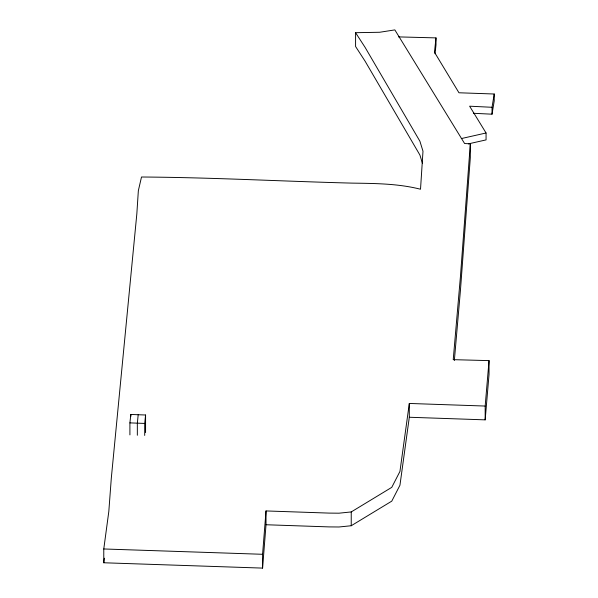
<?xml version="1.0" encoding="UTF-8"?>
<svg xmlns="http://www.w3.org/2000/svg" width="598" height="598" viewBox="0 0 598 598"><rect width="100%" height="100%" fill="white"/><g stroke="black" fill="none" stroke-linecap="round" stroke-linejoin="round"><path stroke-width="0.9" d="M470.32 143.804L460.453 276.306L453.224 359.66L489.037 360.616L489.037 374.423L485.172 419.856L409.309 417.255L399.95 485.232L391.772 501.146L351.235 525.739L338.984 526.988L329.079 526.905L266.02 524.745L262.582 568.1L103.775 562.77L103.775 548.971L108.814 511.484L111.318 478.026L136.837 213.852L138.347 190.695L141.502 177.008C211.602 177.442 281.77 181.299 351.908 183.115C374.856 183.451 398.036 183.534 420.521 189.23L422.988 151.204L419.901 141.225L365.116 47.414L355.586 32.703L379.67 32.262L394.852 29.9L464.601 143.527L470.32 143.804L470.32 157.61L460.453 290.112L454.353 360.497M262.582 568.1L262.582 554.294L266.02 510.939L329.079 513.099L338.984 513.189L351.235 511.933L391.772 487.348L399.95 471.426L409.309 403.456L485.172 406.049L489.037 360.616M145.576 432.563L145.576 415.005L138.198 414.735L137.338 423.249L137.338 435.269M144.701 435.441L144.701 423.429L145.576 415.005M398.515 36.897L436.002 37.891L434.469 52.235L458.965 92.772L494.225 94.006L494.225 100.905L492.027 114.188L473.362 113.284M435.045 53.76L436.002 44.79L436.002 37.891M129.908 434.903L129.908 422.883L130.835 414.451L138.198 414.735M103.775 562.77L104.388 558.203M492.027 114.188L492.027 107.289L494.225 94.006M461.29 138.579L486.062 132.988L486.062 139.895L468.369 143.879M144.701 423.429L129.908 422.883M103.775 548.971L262.582 554.294M492.027 107.289L469.624 106.197L486.062 132.988M422.472 163.344L419.901 155.032L365.116 61.22L355.586 46.509L355.586 32.703M485.172 406.049L485.172 419.856M409.309 403.456L409.309 417.255M351.235 511.933L351.235 525.739M266.02 510.939L266.02 524.745M130.835 414.451L130.835 416.305"/></g></svg>
